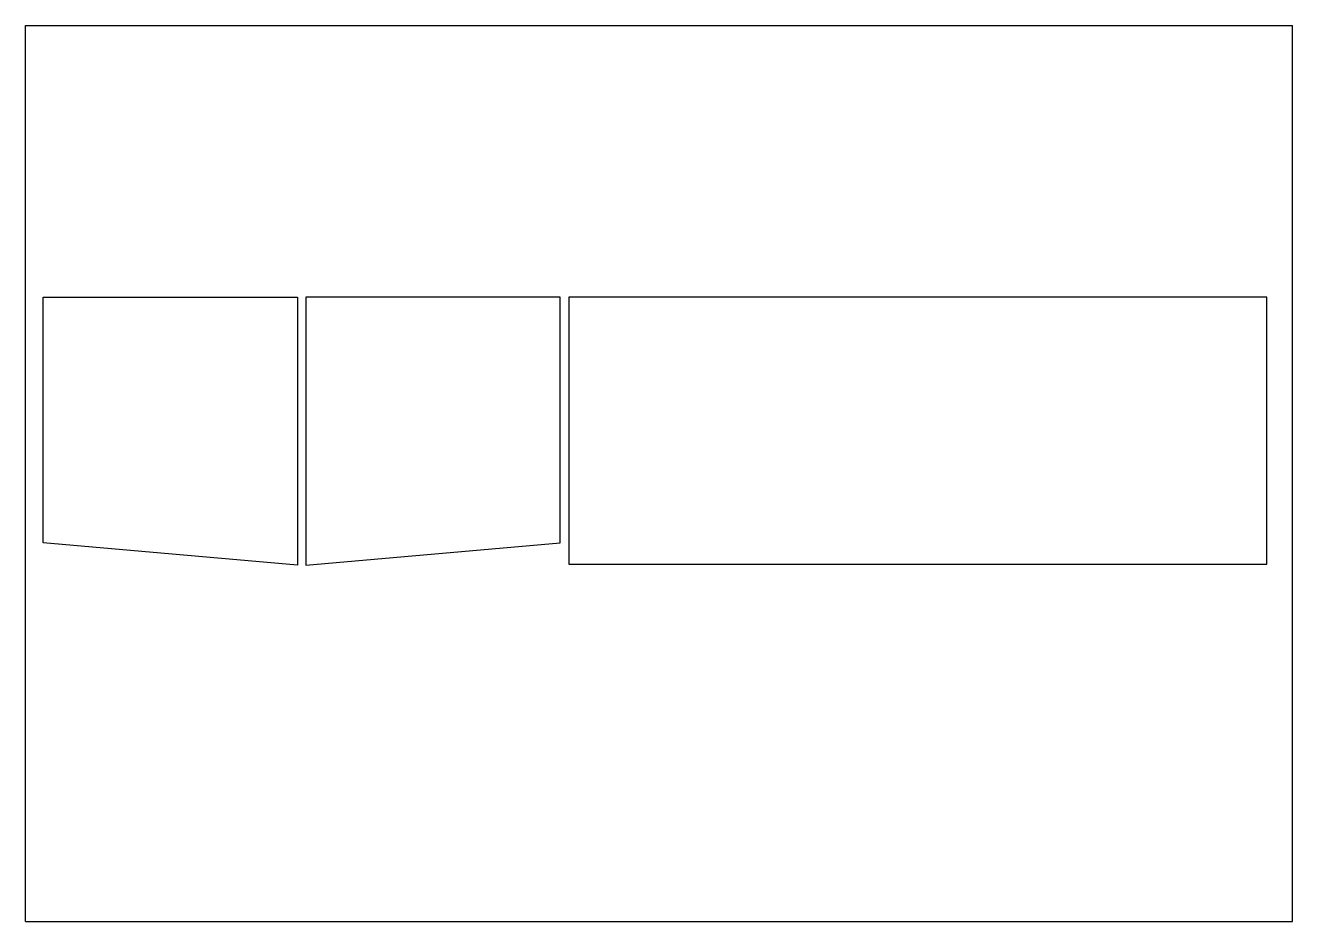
# Model space of a CAD drawing. Header units: millimetres. Extents: x 0 to 297, y 0 to 210.
import ezdxf

# ---------------------------------------------------------------- set-up
doc = ezdxf.new("R2010")
doc.units = ezdxf.units.MM
doc.header["$LTSCALE"] = 16.335
doc.layers.get('0').update_dxf_attribs({"linetype": 'CONTINUOUS'})

msp = doc.modelspace()

# ---------------------------------------------------------------- linework, layer by layer
at = {"color": 7, "linetype": 'CONTINUOUS'}
for p, q in [((0, 0), (0, 210)), ((0, 210), (297, 210)), ((297, 0), (297, 210)), ((0, 0), (297, 0))]:
    msp.add_line(p, q, dxfattribs=at)
at = {"color": 1, "linetype": 'CONTINUOUS'}
for p, q in [((4.16, 88.75), (4.16, 146.35)), ((4.16, 146.35), (63.76, 146.35)), ((63.76, 146.35), (63.76, 83.54)), ((65.76, 146.35), (65.76, 83.54)), ((125.36, 146.35), (65.76, 146.35)), ((125.36, 88.75), (125.36, 146.35)), ((127.36, 146.35), (127.36, 83.75)), ((290.96, 146.35), (127.36, 146.35)), ((290.96, 83.75), (290.96, 146.35)), ((63.76, 83.54), (4.16, 88.75)), ((65.76, 83.54), (125.36, 88.75)), ((127.36, 83.75), (290.96, 83.75))]:
    msp.add_line(p, q, dxfattribs=at)

doc.saveas('drawing.dxf')
